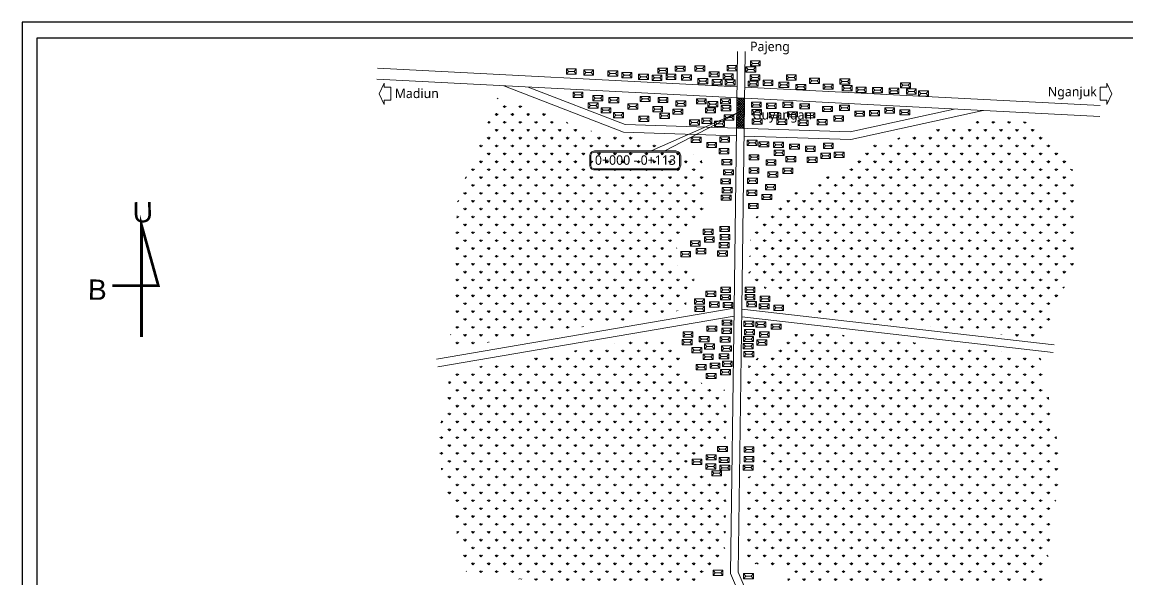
# Model space of a CAD drawing. Header units: millimetres. Extents: x 658 to 813, y 806 to 883.
# Drawn here: x 782.33 to 802.47, y 838.86 to 849.01 of the extents above; entities that cross this region are included whole.
import ezdxf
from ezdxf.enums import TextEntityAlignment as Align

# ---------------------------------------------------------------- set-up
doc = ezdxf.new("R2010")
doc.units = ezdxf.units.MM
doc.header["$LTSCALE"] = 0.1
doc.layers.add('alfin', color=7, linetype='Continuous', lineweight=9, true_color=0xffffff)
for name, color, linetype, lineweight in [('arsir', 14, 'Continuous', 0), ('G.13', 100, 'Continuous', 13), ('standart', 7, 'Continuous', 9)]:
    doc.layers.add(name, color=color, linetype=linetype, lineweight=lineweight)
doc.layers.add('new', color=255, linetype='Continuous')
doc.styles.add('ARIAL', font='arial.ttf')
pattern_1 = [(90, (0, 0), (-0.143684, 0.143684), [0.0381, -0.249268]), (45, (0, 0), (-0.143684098, 0.143684098), [0.0381, -0.1651]), (135, (0, 0), (-0.143684098, -0.143684098), [0.0381, -0.1651])]

# ---------------------------------------------------------------- blocks, each defined once
blk = doc.blocks.new('LOKASI')
blk.add_lwpolyline([(20620.645, 3407.919), (20678.101, 3407.919), (20678.101, 3448.549), (20620.645, 3448.549)], close=True)
at = {"color": 7}
blk.add_lwpolyline([(20621.16, 3448.013), (20677.586, 3448.013), (20677.586, 3408.455), (20621.16, 3408.455)], close=True, dxfattribs=at)

msp = doc.modelspace()

# ---------------------------------------------------------------- hatches: boundary and pattern name
at = {"layer": 'arsir', "ltscale": 0.1}
h = msp.add_hatch(dxfattribs=at)
h.set_pattern_fill('GRASS', color=3, scale=0.008, style=0)
h.set_pattern_definition(pattern_1)
edge = h.paths.add_edge_path()
edge.add_line((791.0301, 847.6754), (792.6129, 847.0348))
edge.add_line((792.6129, 847.0348), (793.6951, 846.8704))
edge.add_line((793.6951, 846.8704), (794.7068, 846.5432))
edge.add_line((794.7068, 846.5432), (794.8378, 845.9616))
edge.add_line((794.8378, 845.9616), (794.8233, 845.4745))
edge.add_line((794.8233, 845.4745), (794.3577, 845.1372))
edge.add_line((794.3577, 845.1372), (794.1757, 844.6138))
edge.add_line((794.1757, 844.6138), (794.5797, 844.4695))
edge.add_line((794.5797, 844.4695), (794.5658, 844.1285))
edge.add_line((794.5658, 844.1285), (794.3759, 843.7565))
edge.add_line((794.3759, 843.7565), (790.1264, 843.0475))
edge.add_line((790.1264, 843.0475), (790.2749, 845.8307))
edge.add_line((790.2749, 845.8307), (791.0228, 847.6784))
h = msp.add_hatch(dxfattribs=at)
h.set_pattern_fill('ANSI37', color=256, scale=0.01, style=0)
h.set_pattern_definition([(45, (4.733072, 1.347503), (-0.0224506403, 0.0224506403), []), (135, (4.733072, 1.347503), (-0.0224506403, -0.0224506403), [])])
h.paths.add_polyline_path([(795.5015, 847.6175), (795.3615, 847.6248), (795.3541, 847.0727), (795.494, 847.0682)])
h = msp.add_hatch(dxfattribs=at)
h.set_pattern_fill('GRASS', color=3, scale=0.008, style=0)
h.set_pattern_definition(pattern_1)
h.paths.add_polyline_path([(796.8693, 843.6926), (800.9164, 843.226), (801.5417, 844.6687), (801.5834, 846.1668), (800.854, 847.1744), (799.7712, 847.2216), (797.657, 846.7461), (797.3224, 846.3175), (796.5933, 846.0127), (795.6195, 845.3945), (795.5743, 844.3446), (796.2863, 843.8873)])
h = msp.add_hatch(dxfattribs=at)
h.set_pattern_fill('GRASS', color=3, scale=0.008, style=0)
h.set_pattern_definition(pattern_1)
h.paths.add_polyline_path([(800.8706, 838.1056), (796.7903, 838.4338), (796.2941, 838.78), (796.2705, 839.0239), (795.5222, 839.1655), (795.5222, 840.6917), (795.7841, 840.8012), (795.7803, 841.1983), (795.4985, 841.4161), (795.5063, 842.3544), (795.5845, 842.7881), (795.9718, 843.0186), (796.3178, 843.4004), (800.8851, 842.9197), (801.2771, 840.9928)])
h = msp.add_hatch(dxfattribs=at)
h.set_pattern_fill('GRASS', color=3, scale=0.008, style=0)
h.set_pattern_definition(pattern_1)
h.paths.add_polyline_path([(790.1434, 842.6363), (794.0865, 843.2996), (794.3262, 842.9033), (794.4577, 842.5585), (794.7412, 842.4108), (795.1274, 842.3903), (795.1767, 841.7788), (795.148, 841.393), (794.725, 841.2303), (794.4497, 841.0169), (794.4949, 840.8445), (794.9797, 840.6147), (795.1729, 840.5901), (795.1333, 839.2147), (794.7642, 838.9689), (794.6528, 838.6412), (790.4456, 838.9104), (789.8778, 841.2561)])

# ---------------------------------------------------------------- linework, layer by layer
at = {"layer": 'arsir', "color": 250, "ltscale": 0.1}
for p, q in [((795.6468, 848.2538), (795.7462, 848.2538)), ((792.2927, 848.1059), (792.3921, 848.1059)), ((792.6076, 848.0863), (792.707, 848.0863)), ((793.0485, 848.0705), (793.1479, 848.0705)), ((793.3044, 848.0391), (793.4038, 848.0391)), ((793.9574, 848.1212), (794.0568, 848.1212)), ((794.2779, 848.1576), (794.3773, 848.1576)), ((794.6349, 848.16), (794.7343, 848.16)), ((794.8951, 848.0544), (794.9945, 848.0544)), ((795.221, 848.1654), (795.3204, 848.1654)), ((795.5645, 848.1413), (795.6639, 848.1413)), ((793.6074, 848.0076), (793.7069, 848.0076)), ((793.8554, 847.9878), (793.9548, 847.9878)), ((794.1104, 848.0096), (794.2098, 848.0096)), ((794.3921, 847.9975), (794.4915, 847.9975)), ((794.69, 847.93), (794.7895, 847.93)), ((794.9507, 847.9127), (795.0501, 847.9127)), ((795.152, 848.0142), (795.2514, 848.0142)), ((795.1884, 847.9032), (795.2878, 847.9032)), ((795.6055, 847.8825), (795.7049, 847.8825)), ((795.6405, 847.996), (795.7399, 847.996)), ((795.8784, 847.8992), (795.9778, 847.8992)), ((796.1662, 847.8624), (796.2656, 847.8624)), ((796.3036, 847.9963), (796.403, 847.9963)), ((796.7257, 847.9336), (796.8251, 847.9336)), ((796.9746, 847.8277), (797.074, 847.8277)), ((797.2776, 847.9228), (797.377, 847.9228)), ((798.384, 847.8531), (798.4834, 847.8531)), ((792.4146, 847.6815), (792.514, 847.6815)), ((796.4746, 847.8234), (796.574, 847.8234)), ((797.3218, 847.8022), (797.4212, 847.8022)), ((797.5751, 847.7709), (797.6745, 847.7709)), ((797.8733, 847.7641), (797.9728, 847.7641)), ((798.1735, 847.7514), (798.2729, 847.7514)), ((798.4893, 847.7394), (798.5887, 847.7394)), ((798.7119, 847.7049), (798.8113, 847.7049)), ((792.6904, 847.4836), (792.7898, 847.4836)), ((792.7759, 847.6194), (792.8753, 847.6194)), ((793.069, 847.581), (793.1684, 847.581)), ((793.4148, 847.4685), (793.5142, 847.4685)), ((793.6401, 847.6043), (793.7395, 847.6043)), ((793.9628, 847.5853), (794.0622, 847.5853)), ((794.2875, 847.5204), (794.3869, 847.5204)), ((794.6613, 847.5614), (794.7608, 847.5614)), ((794.8721, 847.5107), (794.9715, 847.5107)), ((795.1015, 847.5603), (795.201, 847.5603)), ((795.1132, 847.4378), (795.2126, 847.4378)), ((795.6649, 847.5003), (795.7643, 847.5003)), ((795.9384, 847.4798), (796.0378, 847.4798)), ((796.2388, 847.4969), (796.3382, 847.4969)), ((796.5453, 847.4708), (796.6447, 847.4708)), ((797.2721, 847.4418), (797.3715, 847.4418)), ((792.9235, 847.3982), (793.0229, 847.3982)), ((793.1527, 847.3089), (793.2521, 847.3089)), ((793.6129, 847.2435), (793.7123, 847.2435)), ((793.8654, 847.4181), (793.9648, 847.4181)), ((793.9931, 847.2956), (794.0925, 847.2956)), ((794.2355, 847.3734), (794.3349, 847.3734)), ((794.8284, 847.3977), (794.9278, 847.3977)), ((795.1678, 847.268), (795.2672, 847.268)), ((795.6718, 847.3637), (795.7712, 847.3637)), ((795.9862, 847.3091), (796.0856, 847.3091)), ((796.3259, 847.3236), (796.4253, 847.3236)), ((796.6442, 847.3052), (796.7436, 847.3052)), ((796.9624, 847.4206), (797.0618, 847.4206)), ((797.165, 847.2466), (797.2645, 847.2466)), ((797.5494, 847.337), (797.6488, 847.337)), ((797.8173, 847.347), (797.9168, 847.347)), ((798.0963, 847.3959), (798.1958, 847.3959)), ((798.3733, 847.3603), (798.4727, 847.3603)), ((794.5363, 847.1771), (794.6358, 847.1771)), ((794.761, 847.2074), (794.8604, 847.2074)), ((794.9917, 847.1528), (795.0911, 847.1528)), ((795.6786, 847.193), (795.778, 847.193)), ((796.1298, 847.1862), (796.2292, 847.1862)), ((796.5202, 847.1696), (796.6196, 847.1696)), ((796.8636, 847.1814), (796.963, 847.1814)), ((794.5668, 846.8609), (794.6662, 846.8609)), ((795.0889, 846.8652), (795.1883, 846.8652)), ((794.8516, 846.7661), (794.951, 846.7661)), ((795.0759, 846.654), (795.1754, 846.654)), ((795.5897, 846.8038), (795.6892, 846.8038)), ((795.8016, 846.7765), (795.9011, 846.7765)), ((796.0682, 846.7697), (796.1677, 846.7697)), ((796.0816, 846.6229), (796.181, 846.6229)), ((796.3622, 846.7356), (796.4616, 846.7356)), ((796.6493, 846.6946), (796.7487, 846.6946)), ((796.9774, 846.7492), (797.0768, 846.7492)), ((795.1277, 846.4514), (795.2271, 846.4514)), ((795.6236, 846.541), (795.723, 846.541)), ((795.9312, 846.4454), (796.0306, 846.4454)), ((796.2935, 846.5069), (796.3929, 846.5069)), ((796.6831, 846.4932), (796.7825, 846.4932)), ((796.9292, 846.5683), (797.0286, 846.5683)), ((797.1756, 846.5854), (797.2751, 846.5854)), ((795.1579, 846.2661), (795.2573, 846.2661)), ((795.6236, 846.302), (795.723, 846.302)), ((795.9654, 846.2269), (796.0648, 846.2269)), ((796.2388, 846.2952), (796.3382, 846.2952)), ((795.1061, 846.1023), (795.2056, 846.1023)), ((795.5962, 846.1109), (795.6956, 846.1109)), ((795.132, 845.9428), (795.2314, 845.9428)), ((795.5826, 845.8924), (795.682, 845.8924)), ((795.856, 845.8173), (795.9554, 845.8173)), ((795.9243, 845.9948), (796.0238, 845.9948)), ((795.1148, 845.8049), (795.2142, 845.8049)), ((795.6099, 845.6534), (795.7093, 845.6534)), ((795.0884, 845.2333), (795.1878, 845.2333)), ((794.7882, 845.1842), (794.8876, 845.1842)), ((794.8078, 845.0416), (794.9073, 845.0416)), ((795.0933, 845.0859), (795.1927, 845.0859)), ((794.5519, 844.9679), (794.6513, 844.9679)), ((794.6553, 844.8302), (794.7547, 844.8302)), ((795.0785, 844.9384), (795.1779, 844.9384)), ((794.3762, 844.7762), (794.4756, 844.7762)), ((795.049, 844.786), (795.1484, 844.786)), ((794.8362, 844.0509), (794.9356, 844.0509)), ((795.106, 844.1251), (795.2054, 844.1251)), ((795.5493, 844.1265), (795.6487, 844.1265)), ((794.628, 843.9134), (794.7274, 843.9134)), ((794.8987, 843.8595), (794.9981, 843.8595)), ((795.1021, 843.9884), (795.2015, 843.9884)), ((795.149, 843.8478), (795.2484, 843.8478)), ((795.5493, 843.9925), (795.6487, 843.9925)), ((795.5791, 843.8634), (795.6786, 843.8634)), ((795.8078, 843.8237), (795.9072, 843.8237)), ((795.8227, 843.9627), (795.9221, 843.9627)), ((794.6324, 843.779), (794.7318, 843.779)), ((796.0712, 843.7989), (796.1706, 843.7989)), ((794.8546, 843.417), (794.954, 843.417)), ((795.1293, 843.526), (795.2287, 843.526)), ((795.5291, 843.5041), (795.6285, 843.5041)), ((795.7487, 843.4929), (795.8481, 843.4929)), ((796.0246, 843.4535), (796.124, 843.4535)), ((794.4197, 843.3112), (794.5191, 843.3112)), ((794.7152, 843.2277), (794.8146, 843.2277)), ((795.098, 843.2214), (795.1974, 843.2214)), ((795.1254, 843.3776), (795.2248, 843.3776)), ((795.5235, 843.2285), (795.6229, 843.2285)), ((795.5403, 843.3522), (795.6398, 843.3522)), ((795.8106, 843.3129), (795.9101, 843.3129)), ((794.4029, 843.172), (794.5023, 843.172)), ((794.5814, 843.0272), (794.6808, 843.0272)), ((794.81, 843.094), (794.9094, 843.094)), ((795.1215, 843.0573), (795.2209, 843.0573)), ((795.5178, 843.0991), (795.6172, 843.0991)), ((795.7656, 843.1666), (795.865, 843.1666)), ((794.7877, 842.9046), (794.8871, 842.9046)), ((795.0746, 842.9128), (795.174, 842.9128)), ((795.5291, 842.9529), (795.6285, 842.9529)), ((794.6594, 842.7153), (794.7588, 842.7153)), ((794.9103, 842.7431), (795.0097, 842.7431)), ((795.1019, 842.6238), (795.2013, 842.6238)), ((795.1371, 842.7761), (795.2365, 842.7761)), ((794.8434, 842.5538), (794.9428, 842.5538)), ((795.0489, 841.2228), (795.1483, 841.2228)), ((795.5325, 841.2159), (795.6319, 841.2159)), ((794.5843, 840.9912), (794.6838, 840.9912)), ((794.8401, 841.0715), (794.9395, 841.0715)), ((795.0775, 841.0224), (795.1769, 841.0224)), ((795.5325, 841.0397), (795.6319, 841.0397)), ((794.836, 840.9038), (794.9354, 840.9038)), ((794.9424, 840.7812), (795.0418, 840.7812)), ((795.0898, 840.8834), (795.1892, 840.8834)), ((795.5169, 840.8843), (795.6163, 840.8843)), ((794.9664, 838.9649), (795.0658, 838.9649)), ((795.5215, 838.9067), (795.6209, 838.9067))]:
    msp.add_line(p, q, dxfattribs=at)
for points in [[(795.6065, 848.3013), (795.7864, 848.3013), (795.7864, 848.2062), (795.6065, 848.2062)], [(792.2525, 848.1535), (792.4324, 848.1535), (792.4324, 848.0583), (792.2525, 848.0583)], [(792.5674, 848.1338), (792.7473, 848.1338), (792.7473, 848.0387), (792.5674, 848.0387)], [(793.0083, 848.1181), (793.1881, 848.1181), (793.1881, 848.023), (793.0083, 848.023)], [(793.2641, 848.0867), (793.444, 848.0867), (793.444, 847.9915), (793.2641, 847.9915)], [(793.5672, 848.0552), (793.7471, 848.0552), (793.7471, 847.9601), (793.5672, 847.9601)], [(793.8152, 848.0354), (793.9951, 848.0354), (793.9951, 847.9402), (793.8152, 847.9402)], [(793.9172, 848.1688), (794.097, 848.1688), (794.097, 848.0736), (793.9172, 848.0736)], [(794.0701, 848.0572), (794.25, 848.0572), (794.25, 847.962), (794.0701, 847.962)], [(794.2377, 848.2051), (794.4176, 848.2051), (794.4176, 848.11), (794.2377, 848.11)], [(794.3518, 848.0451), (794.5317, 848.0451), (794.5317, 847.9499), (794.3518, 847.9499)], [(794.5947, 848.2076), (794.7745, 848.2076), (794.7745, 848.1124), (794.5947, 848.1124)], [(794.8549, 848.102), (795.0348, 848.102), (795.0348, 848.0068), (794.8549, 848.0068)], [(795.1117, 848.0618), (795.2916, 848.0618), (795.2916, 847.9666), (795.1117, 847.9666)], [(795.1807, 848.213), (795.3606, 848.213), (795.3606, 848.1178), (795.1807, 848.1178)], [(795.5243, 848.1889), (795.7042, 848.1889), (795.7042, 848.0938), (795.5243, 848.0938)], [(795.6003, 848.0436), (795.7802, 848.0436), (795.7802, 847.9484), (795.6003, 847.9484)], [(796.2634, 848.0439), (796.4432, 848.0439), (796.4432, 847.9488), (796.2634, 847.9488)], [(794.6498, 847.9775), (794.8297, 847.9775), (794.8297, 847.8824), (794.6498, 847.8824)], [(794.9105, 847.9603), (795.0904, 847.9603), (795.0904, 847.8651), (794.9105, 847.8651)], [(795.1481, 847.9507), (795.328, 847.9507), (795.328, 847.8556), (795.1481, 847.8556)], [(795.5653, 847.93), (795.7452, 847.93), (795.7452, 847.8349), (795.5653, 847.8349)], [(795.8381, 847.9468), (796.018, 847.9468), (796.018, 847.8516), (795.8381, 847.8516)], [(796.126, 847.91), (796.3059, 847.91), (796.3059, 847.8149), (796.126, 847.8149)], [(796.4343, 847.871), (796.6142, 847.871), (796.6142, 847.7758), (796.4343, 847.7758)], [(796.6854, 847.9812), (796.8653, 847.9812), (796.8653, 847.8861), (796.6854, 847.8861)], [(796.9343, 847.8753), (797.1142, 847.8753), (797.1142, 847.7801), (796.9343, 847.7801)], [(797.2374, 847.9704), (797.4172, 847.9704), (797.4172, 847.8753), (797.2374, 847.8753)], [(797.2816, 847.8498), (797.4614, 847.8498), (797.4614, 847.7546), (797.2816, 847.7546)], [(798.3438, 847.9007), (798.5237, 847.9007), (798.5237, 847.8055), (798.3438, 847.8055)], [(792.3744, 847.729), (792.5542, 847.729), (792.5542, 847.6339), (792.3744, 847.6339)], [(792.7357, 847.6669), (792.9155, 847.6669), (792.9155, 847.5718), (792.7357, 847.5718)], [(793.0288, 847.6286), (793.2087, 847.6286), (793.2087, 847.5335), (793.0288, 847.5335)], [(793.5999, 847.6519), (793.7797, 847.6519), (793.7797, 847.5567), (793.5999, 847.5567)], [(793.9226, 847.6329), (794.1024, 847.6329), (794.1024, 847.5377), (793.9226, 847.5377)], [(797.5349, 847.8185), (797.7147, 847.8185), (797.7147, 847.7233), (797.5349, 847.7233)], [(797.8331, 847.8117), (798.013, 847.8117), (798.013, 847.7165), (797.8331, 847.7165)], [(798.1333, 847.799), (798.3132, 847.799), (798.3132, 847.7039), (798.1333, 847.7039)], [(798.449, 847.7869), (798.6289, 847.7869), (798.6289, 847.6918), (798.449, 847.6918)], [(798.6716, 847.7525), (798.8515, 847.7525), (798.8515, 847.6573), (798.6716, 847.6573)], [(792.6502, 847.5311), (792.8301, 847.5311), (792.8301, 847.436), (792.6502, 847.436)], [(792.8833, 847.4458), (793.0632, 847.4458), (793.0632, 847.3506), (792.8833, 847.3506)], [(793.3745, 847.5161), (793.5544, 847.5161), (793.5544, 847.4209), (793.3745, 847.4209)], [(793.8252, 847.4656), (794.0051, 847.4656), (794.0051, 847.3705), (793.8252, 847.3705)], [(794.2473, 847.568), (794.4271, 847.568), (794.4271, 847.4729), (794.2473, 847.4729)], [(794.6211, 847.609), (794.801, 847.609), (794.801, 847.5138), (794.6211, 847.5138)], [(794.7882, 847.4453), (794.968, 847.4453), (794.968, 847.3501), (794.7882, 847.3501)], [(794.8319, 847.5583), (795.0118, 847.5583), (795.0118, 847.4631), (794.8319, 847.4631)], [(795.0613, 847.6079), (795.2412, 847.6079), (795.2412, 847.5128), (795.0613, 847.5128)], [(795.0729, 847.4854), (795.2528, 847.4854), (795.2528, 847.3903), (795.0729, 847.3903)], [(795.6247, 847.5478), (795.8046, 847.5478), (795.8046, 847.4527), (795.6247, 847.4527)], [(795.8981, 847.5274), (796.078, 847.5274), (796.078, 847.4322), (795.8981, 847.4322)], [(796.1986, 847.5445), (796.3784, 847.5445), (796.3784, 847.4493), (796.1986, 847.4493)], [(796.5051, 847.5183), (796.685, 847.5183), (796.685, 847.4232), (796.5051, 847.4232)], [(796.9221, 847.4682), (797.102, 847.4682), (797.102, 847.373), (796.9221, 847.373)], [(797.2319, 847.4894), (797.4118, 847.4894), (797.4118, 847.3942), (797.2319, 847.3942)], [(798.0561, 847.4434), (798.236, 847.4434), (798.236, 847.3483), (798.0561, 847.3483)], [(793.1125, 847.3565), (793.2924, 847.3565), (793.2924, 847.2614), (793.1125, 847.2614)], [(793.5727, 847.291), (793.7526, 847.291), (793.7526, 847.1959), (793.5727, 847.1959)], [(793.9529, 847.3432), (794.1327, 847.3432), (794.1327, 847.248), (793.9529, 847.248)], [(794.1953, 847.421), (794.3752, 847.421), (794.3752, 847.3258), (794.1953, 847.3258)], [(794.4961, 847.2246), (794.676, 847.2246), (794.676, 847.1295), (794.4961, 847.1295)], [(794.7208, 847.255), (794.9006, 847.255), (794.9006, 847.1598), (794.7208, 847.1598)], [(795.1276, 847.3156), (795.3075, 847.3156), (795.3075, 847.2205), (795.1276, 847.2205)], [(795.6315, 847.4113), (795.8114, 847.4113), (795.8114, 847.3161), (795.6315, 847.3161)], [(795.6384, 847.2406), (795.8182, 847.2406), (795.8182, 847.1454), (795.6384, 847.1454)], [(795.946, 847.3567), (796.1259, 847.3567), (796.1259, 847.2615), (795.946, 847.2615)], [(796.0895, 847.2338), (796.2694, 847.2338), (796.2694, 847.1386), (796.0895, 847.1386)], [(796.2857, 847.3711), (796.4656, 847.3711), (796.4656, 847.276), (796.2857, 847.276)], [(796.6039, 847.3527), (796.7838, 847.3527), (796.7838, 847.2576), (796.6039, 847.2576)], [(796.8233, 847.2289), (797.0032, 847.2289), (797.0032, 847.1338), (796.8233, 847.1338)], [(797.1248, 847.2942), (797.3047, 847.2942), (797.3047, 847.199), (797.1248, 847.199)], [(797.5091, 847.3846), (797.689, 847.3846), (797.689, 847.2894), (797.5091, 847.2894)], [(797.7771, 847.3946), (797.957, 847.3946), (797.957, 847.2995), (797.7771, 847.2995)], [(798.3331, 847.4078), (798.5129, 847.4078), (798.5129, 847.3127), (798.3331, 847.3127)], [(794.9515, 847.2004), (795.1314, 847.2004), (795.1314, 847.1052), (794.9515, 847.1052)], [(796.48, 847.2172), (796.6599, 847.2172), (796.6599, 847.1221), (796.48, 847.1221)], [(794.5265, 846.9085), (794.7064, 846.9085), (794.7064, 846.8133), (794.5265, 846.8133)], [(795.0487, 846.9128), (795.2285, 846.9128), (795.2285, 846.8176), (795.0487, 846.8176)], [(795.5495, 846.8514), (795.7294, 846.8514), (795.7294, 846.7563), (795.5495, 846.7563)], [(795.7614, 846.8241), (795.9413, 846.8241), (795.9413, 846.729), (795.7614, 846.729)], [(794.8113, 846.8136), (794.9912, 846.8136), (794.9912, 846.7185), (794.8113, 846.7185)], [(795.0357, 846.7016), (795.2156, 846.7016), (795.2156, 846.6064), (795.0357, 846.6064)], [(796.028, 846.8173), (796.2079, 846.8173), (796.2079, 846.7221), (796.028, 846.7221)], [(796.0413, 846.6705), (796.2212, 846.6705), (796.2212, 846.5754), (796.0413, 846.5754)], [(796.322, 846.7831), (796.5018, 846.7831), (796.5018, 846.688), (796.322, 846.688)], [(796.6091, 846.7422), (796.7889, 846.7422), (796.7889, 846.647), (796.6091, 846.647)], [(796.9372, 846.7968), (797.117, 846.7968), (797.117, 846.7016), (796.9372, 846.7016)], [(797.1354, 846.6329), (797.3153, 846.6329), (797.3153, 846.5378), (797.1354, 846.5378)], [(795.0875, 846.499), (795.2674, 846.499), (795.2674, 846.4038), (795.0875, 846.4038)], [(795.5833, 846.5886), (795.7632, 846.5886), (795.7632, 846.4934), (795.5833, 846.4934)], [(795.8909, 846.493), (796.0708, 846.493), (796.0708, 846.3979), (795.8909, 846.3979)], [(796.2532, 846.5545), (796.4331, 846.5545), (796.4331, 846.4593), (796.2532, 846.4593)], [(796.6429, 846.5408), (796.8228, 846.5408), (796.8228, 846.4456), (796.6429, 846.4456)], [(796.889, 846.6159), (797.0689, 846.6159), (797.0689, 846.5208), (796.889, 846.5208)], [(795.1177, 846.3137), (795.2976, 846.3137), (795.2976, 846.2185), (795.1177, 846.2185)], [(795.5833, 846.3496), (795.7632, 846.3496), (795.7632, 846.2545), (795.5833, 846.2545)], [(795.9251, 846.2745), (796.105, 846.2745), (796.105, 846.1794), (795.9251, 846.1794)], [(796.1986, 846.3428), (796.3784, 846.3428), (796.3784, 846.2476), (796.1986, 846.2476)], [(795.0659, 846.1499), (795.2458, 846.1499), (795.2458, 846.0547), (795.0659, 846.0547)], [(795.556, 846.1584), (795.7359, 846.1584), (795.7359, 846.0633), (795.556, 846.0633)], [(795.8841, 846.0424), (796.064, 846.0424), (796.064, 845.9472), (795.8841, 845.9472)], [(795.0745, 845.8525), (795.2544, 845.8525), (795.2544, 845.7573), (795.0745, 845.7573)], [(795.0918, 845.9904), (795.2717, 845.9904), (795.2717, 845.8953), (795.0918, 845.8953)], [(795.5423, 845.94), (795.7222, 845.94), (795.7222, 845.8448), (795.5423, 845.8448)], [(795.8158, 845.8649), (795.9956, 845.8649), (795.9956, 845.7697), (795.8158, 845.7697)], [(795.5697, 845.701), (795.7495, 845.701), (795.7495, 845.6058), (795.5697, 845.6058)], [(794.7479, 845.2317), (794.9278, 845.2317), (794.9278, 845.1366), (794.7479, 845.1366)], [(795.0481, 845.2809), (795.228, 845.2809), (795.228, 845.1857), (795.0481, 845.1857)], [(794.5117, 845.0155), (794.6916, 845.0155), (794.6916, 844.9203), (794.5117, 844.9203)], [(794.7676, 845.0892), (794.9475, 845.0892), (794.9475, 844.994), (794.7676, 844.994)], [(795.0531, 845.1334), (795.2329, 845.1334), (795.2329, 845.0383), (795.0531, 845.0383)], [(794.336, 844.8238), (794.5158, 844.8238), (794.5158, 844.7287), (794.336, 844.7287)], [(794.6151, 844.8778), (794.7949, 844.8778), (794.7949, 844.7827), (794.6151, 844.7827)], [(795.0088, 844.8336), (795.1886, 844.8336), (795.1886, 844.7384), (795.0088, 844.7384)], [(795.0383, 844.986), (795.2182, 844.986), (795.2182, 844.8908), (795.0383, 844.8908)], [(794.7959, 844.0985), (794.9758, 844.0985), (794.9758, 844.0033), (794.7959, 844.0033)], [(795.0618, 844.036), (795.2417, 844.036), (795.2417, 843.9408), (795.0618, 843.9408)], [(795.0657, 844.1727), (795.2456, 844.1727), (795.2456, 844.0775), (795.0657, 844.0775)], [(795.5091, 844.1741), (795.689, 844.1741), (795.689, 844.079), (795.5091, 844.079)], [(795.5091, 844.0401), (795.689, 844.0401), (795.689, 843.9449), (795.5091, 843.9449)], [(795.7825, 844.0103), (795.9623, 844.0103), (795.9623, 843.9151), (795.7825, 843.9151)], [(794.5877, 843.961), (794.7676, 843.961), (794.7676, 843.8659), (794.5877, 843.8659)], [(794.5922, 843.8266), (794.7721, 843.8266), (794.7721, 843.7315), (794.5922, 843.7315)], [(794.8585, 843.9071), (795.0384, 843.9071), (795.0384, 843.8119), (794.8585, 843.8119)], [(795.1088, 843.8954), (795.2886, 843.8954), (795.2886, 843.8002), (795.1088, 843.8002)], [(795.5389, 843.911), (795.7188, 843.911), (795.7188, 843.8159), (795.5389, 843.8159)], [(795.7675, 843.8713), (795.9474, 843.8713), (795.9474, 843.7761), (795.7675, 843.7761)], [(796.031, 843.8465), (796.2108, 843.8465), (796.2108, 843.7513), (796.031, 843.7513)], [(794.8143, 843.4646), (794.9942, 843.4646), (794.9942, 843.3694), (794.8143, 843.3694)], [(795.0852, 843.4252), (795.265, 843.4252), (795.265, 843.33), (795.0852, 843.33)], [(795.0891, 843.5736), (795.2689, 843.5736), (795.2689, 843.4784), (795.0891, 843.4784)], [(795.4889, 843.5517), (795.6687, 843.5517), (795.6687, 843.4565), (795.4889, 843.4565)], [(795.5001, 843.3998), (795.68, 843.3998), (795.68, 843.3047), (795.5001, 843.3047)], [(795.7085, 843.5404), (795.8883, 843.5404), (795.8883, 843.4453), (795.7085, 843.4453)], [(795.9844, 843.5011), (796.1643, 843.5011), (796.1643, 843.4059), (795.9844, 843.4059)], [(794.3627, 843.2195), (794.5426, 843.2195), (794.5426, 843.1244), (794.3627, 843.1244)], [(794.3794, 843.3588), (794.5593, 843.3588), (794.5593, 843.2636), (794.3794, 843.2636)], [(794.6749, 843.2752), (794.8548, 843.2752), (794.8548, 843.1801), (794.6749, 843.1801)], [(795.0578, 843.2689), (795.2377, 843.2689), (795.2377, 843.1738), (795.0578, 843.1738)], [(795.4832, 843.2761), (795.6631, 843.2761), (795.6631, 843.1809), (795.4832, 843.1809)], [(795.7254, 843.2142), (795.9052, 843.2142), (795.9052, 843.1191), (795.7254, 843.1191)], [(795.7704, 843.3604), (795.9503, 843.3604), (795.9503, 843.2653), (795.7704, 843.2653)], [(794.5411, 843.0747), (794.721, 843.0747), (794.721, 842.9796), (794.5411, 842.9796)], [(794.7697, 843.1416), (794.9496, 843.1416), (794.9496, 843.0464), (794.7697, 843.0464)], [(795.0813, 843.1049), (795.2611, 843.1049), (795.2611, 843.0098), (795.0813, 843.0098)], [(795.4776, 843.1467), (795.6575, 843.1467), (795.6575, 843.0516), (795.4776, 843.0516)], [(795.4889, 843.0005), (795.6687, 843.0005), (795.6687, 842.9053), (795.4889, 842.9053)], [(794.7474, 842.9522), (794.9273, 842.9522), (794.9273, 842.8571), (794.7474, 842.8571)], [(795.0343, 842.9604), (795.2142, 842.9604), (795.2142, 842.8653), (795.0343, 842.8653)], [(795.0969, 842.8237), (795.2768, 842.8237), (795.2768, 842.7286), (795.0969, 842.7286)], [(794.6192, 842.7629), (794.7991, 842.7629), (794.7991, 842.6677), (794.6192, 842.6677)], [(794.8032, 842.6013), (794.9831, 842.6013), (794.9831, 842.5062), (794.8032, 842.5062)], [(794.8701, 842.7907), (795.05, 842.7907), (795.05, 842.6956), (794.8701, 842.6956)], [(795.0617, 842.6714), (795.2416, 842.6714), (795.2416, 842.5762), (795.0617, 842.5762)], [(795.0086, 841.2704), (795.1885, 841.2704), (795.1885, 841.1753), (795.0086, 841.1753)], [(795.4922, 841.2634), (795.6721, 841.2634), (795.6721, 841.1683), (795.4922, 841.1683)], [(794.5441, 841.0388), (794.724, 841.0388), (794.724, 840.9436), (794.5441, 840.9436)], [(794.7998, 841.1191), (794.9797, 841.1191), (794.9797, 841.0239), (794.7998, 841.0239)], [(795.0373, 841.07), (795.2172, 841.07), (795.2172, 840.9749), (795.0373, 840.9749)], [(795.4922, 841.0873), (795.6721, 841.0873), (795.6721, 840.9921), (795.4922, 840.9921)], [(794.7957, 840.9514), (794.9756, 840.9514), (794.9756, 840.8563), (794.7957, 840.8563)], [(794.9022, 840.8287), (795.0821, 840.8287), (795.0821, 840.7336), (794.9022, 840.7336)], [(795.0496, 840.931), (795.2295, 840.931), (795.2295, 840.8358), (795.0496, 840.8358)], [(795.4767, 840.9318), (795.6566, 840.9318), (795.6566, 840.8367), (795.4767, 840.8367)], [(794.9261, 839.0125), (795.106, 839.0125), (795.106, 838.9173), (794.9261, 838.9173)], [(795.4812, 838.9543), (795.6611, 838.9543), (795.6611, 838.8592), (795.4812, 838.8592)]]:
    msp.add_lwpolyline(points, close=True, dxfattribs=at)
for points in [[(795.6065, 848.3013), (795.6468, 848.2538), (795.6065, 848.2062)], [(795.7864, 848.3013), (795.7462, 848.2538), (795.7864, 848.2062)], [(792.2525, 848.1535), (792.2927, 848.1059), (792.2525, 848.0583)], [(792.4324, 848.1535), (792.3921, 848.1059), (792.4324, 848.0583)], [(792.5674, 848.1338), (792.6076, 848.0863), (792.5674, 848.0387)], [(792.7473, 848.1338), (792.707, 848.0863), (792.7473, 848.0387)], [(793.0083, 848.1181), (793.0485, 848.0705), (793.0083, 848.023)], [(793.1881, 848.1181), (793.1479, 848.0705), (793.1881, 848.023)], [(793.2641, 848.0867), (793.3044, 848.0391), (793.2641, 847.9915)], [(793.444, 848.0867), (793.4038, 848.0391), (793.444, 847.9915)], [(793.5672, 848.0552), (793.6074, 848.0076), (793.5672, 847.9601)], [(793.7471, 848.0552), (793.7069, 848.0076), (793.7471, 847.9601)], [(793.8152, 848.0354), (793.8554, 847.9878), (793.8152, 847.9402)], [(793.9172, 848.1688), (793.9574, 848.1212), (793.9172, 848.0736)], [(793.9951, 848.0354), (793.9548, 847.9878), (793.9951, 847.9402)], [(794.097, 848.1688), (794.0568, 848.1212), (794.097, 848.0736)], [(794.0701, 848.0572), (794.1104, 848.0096), (794.0701, 847.962)], [(794.25, 848.0572), (794.2098, 848.0096), (794.25, 847.962)], [(794.2377, 848.2051), (794.2779, 848.1576), (794.2377, 848.11)], [(794.3518, 848.0451), (794.3921, 847.9975), (794.3518, 847.9499)], [(794.4176, 848.2051), (794.3773, 848.1576), (794.4176, 848.11)], [(794.5317, 848.0451), (794.4915, 847.9975), (794.5317, 847.9499)], [(794.5947, 848.2076), (794.6349, 848.16), (794.5947, 848.1124)], [(794.7745, 848.2076), (794.7343, 848.16), (794.7745, 848.1124)], [(794.8549, 848.102), (794.8951, 848.0544), (794.8549, 848.0068)], [(795.0348, 848.102), (794.9945, 848.0544), (795.0348, 848.0068)], [(795.1117, 848.0618), (795.152, 848.0142), (795.1117, 847.9666)], [(795.1807, 848.213), (795.221, 848.1654), (795.1807, 848.1178)], [(795.2916, 848.0618), (795.2514, 848.0142), (795.2916, 847.9666)], [(795.3606, 848.213), (795.3204, 848.1654), (795.3606, 848.1178)], [(795.5243, 848.1889), (795.5645, 848.1413), (795.5243, 848.0938)], [(795.6003, 848.0436), (795.6405, 847.996), (795.6003, 847.9484)], [(795.7042, 848.1889), (795.6639, 848.1413), (795.7042, 848.0938)], [(795.7802, 848.0436), (795.7399, 847.996), (795.7802, 847.9484)], [(796.2634, 848.0439), (796.3036, 847.9963), (796.2634, 847.9488)], [(796.4432, 848.0439), (796.403, 847.9963), (796.4432, 847.9488)], [(794.6498, 847.9775), (794.69, 847.93), (794.6498, 847.8824)], [(794.8297, 847.9775), (794.7895, 847.93), (794.8297, 847.8824)], [(794.9105, 847.9603), (794.9507, 847.9127), (794.9105, 847.8651)], [(795.0904, 847.9603), (795.0501, 847.9127), (795.0904, 847.8651)], [(795.1481, 847.9507), (795.1884, 847.9032), (795.1481, 847.8556)], [(795.328, 847.9507), (795.2878, 847.9032), (795.328, 847.8556)], [(795.5653, 847.93), (795.6055, 847.8825), (795.5653, 847.8349)], [(795.7452, 847.93), (795.7049, 847.8825), (795.7452, 847.8349)], [(795.8381, 847.9468), (795.8784, 847.8992), (795.8381, 847.8516)], [(796.018, 847.9468), (795.9778, 847.8992), (796.018, 847.8516)], [(796.126, 847.91), (796.1662, 847.8624), (796.126, 847.8149)], [(796.3059, 847.91), (796.2656, 847.8624), (796.3059, 847.8149)], [(796.4343, 847.871), (796.4746, 847.8234), (796.4343, 847.7758)], [(796.6142, 847.871), (796.574, 847.8234), (796.6142, 847.7758)], [(796.6854, 847.9812), (796.7257, 847.9336), (796.6854, 847.8861)], [(796.8653, 847.9812), (796.8251, 847.9336), (796.8653, 847.8861)], [(796.9343, 847.8753), (796.9746, 847.8277), (796.9343, 847.7801)], [(797.1142, 847.8753), (797.074, 847.8277), (797.1142, 847.7801)], [(797.2374, 847.9704), (797.2776, 847.9228), (797.2374, 847.8753)], [(797.2816, 847.8498), (797.3218, 847.8022), (797.2816, 847.7546)], [(797.4172, 847.9704), (797.377, 847.9228), (797.4172, 847.8753)], [(797.4614, 847.8498), (797.4212, 847.8022), (797.4614, 847.7546)], [(798.3438, 847.9007), (798.384, 847.8531), (798.3438, 847.8055)], [(798.5237, 847.9007), (798.4834, 847.8531), (798.5237, 847.8055)], [(792.3744, 847.729), (792.4146, 847.6815), (792.3744, 847.6339)], [(792.5542, 847.729), (792.514, 847.6815), (792.5542, 847.6339)], [(792.7357, 847.6669), (792.7759, 847.6194), (792.7357, 847.5718)], [(792.9155, 847.6669), (792.8753, 847.6194), (792.9155, 847.5718)], [(793.0288, 847.6286), (793.069, 847.581), (793.0288, 847.5335)], [(793.2087, 847.6286), (793.1684, 847.581), (793.2087, 847.5335)], [(793.5999, 847.6519), (793.6401, 847.6043), (793.5999, 847.5567)], [(793.7797, 847.6519), (793.7395, 847.6043), (793.7797, 847.5567)], [(793.9226, 847.6329), (793.9628, 847.5853), (793.9226, 847.5377)], [(794.1024, 847.6329), (794.0622, 847.5853), (794.1024, 847.5377)], [(797.5349, 847.8185), (797.5751, 847.7709), (797.5349, 847.7233)], [(797.7147, 847.8185), (797.6745, 847.7709), (797.7147, 847.7233)], [(797.8331, 847.8117), (797.8733, 847.7641), (797.8331, 847.7165)], [(798.013, 847.8117), (797.9728, 847.7641), (798.013, 847.7165)], [(798.1333, 847.799), (798.1735, 847.7514), (798.1333, 847.7039)], [(798.3132, 847.799), (798.2729, 847.7514), (798.3132, 847.7039)], [(798.449, 847.7869), (798.4893, 847.7394), (798.449, 847.6918)], [(798.6289, 847.7869), (798.5887, 847.7394), (798.6289, 847.6918)], [(798.6716, 847.7525), (798.7119, 847.7049), (798.6716, 847.6573)], [(798.8515, 847.7525), (798.8113, 847.7049), (798.8515, 847.6573)], [(792.6502, 847.5311), (792.6904, 847.4836), (792.6502, 847.436)], [(792.8301, 847.5311), (792.7898, 847.4836), (792.8301, 847.436)], [(792.8833, 847.4458), (792.9235, 847.3982), (792.8833, 847.3506)], [(793.0632, 847.4458), (793.0229, 847.3982), (793.0632, 847.3506)], [(793.3745, 847.5161), (793.4148, 847.4685), (793.3745, 847.4209)], [(793.5544, 847.5161), (793.5142, 847.4685), (793.5544, 847.4209)], [(793.8252, 847.4656), (793.8654, 847.4181), (793.8252, 847.3705)], [(794.0051, 847.4656), (793.9648, 847.4181), (794.0051, 847.3705)], [(794.2473, 847.568), (794.2875, 847.5204), (794.2473, 847.4729)], [(794.4271, 847.568), (794.3869, 847.5204), (794.4271, 847.4729)], [(794.6211, 847.609), (794.6613, 847.5614), (794.6211, 847.5138)], [(794.801, 847.609), (794.7608, 847.5614), (794.801, 847.5138)], [(794.7882, 847.4453), (794.8284, 847.3977), (794.7882, 847.3501)], [(794.8319, 847.5583), (794.8721, 847.5107), (794.8319, 847.4631)], [(794.968, 847.4453), (794.9278, 847.3977), (794.968, 847.3501)], [(795.0118, 847.5583), (794.9715, 847.5107), (795.0118, 847.4631)], [(795.0613, 847.6079), (795.1015, 847.5603), (795.0613, 847.5128)], [(795.0729, 847.4854), (795.1132, 847.4378), (795.0729, 847.3903)], [(795.2412, 847.6079), (795.201, 847.5603), (795.2412, 847.5128)], [(795.2528, 847.4854), (795.2126, 847.4378), (795.2528, 847.3903)], [(795.6247, 847.5478), (795.6649, 847.5003), (795.6247, 847.4527)], [(795.8046, 847.5478), (795.7643, 847.5003), (795.8046, 847.4527)], [(795.8981, 847.5274), (795.9384, 847.4798), (795.8981, 847.4322)], [(796.078, 847.5274), (796.0378, 847.4798), (796.078, 847.4322)], [(796.1986, 847.5445), (796.2388, 847.4969), (796.1986, 847.4493)], [(796.3784, 847.5445), (796.3382, 847.4969), (796.3784, 847.4493)], [(796.5051, 847.5183), (796.5453, 847.4708), (796.5051, 847.4232)], [(796.685, 847.5183), (796.6447, 847.4708), (796.685, 847.4232)], [(796.9221, 847.4682), (796.9624, 847.4206), (796.9221, 847.373)], [(797.102, 847.4682), (797.0618, 847.4206), (797.102, 847.373)], [(797.2319, 847.4894), (797.2721, 847.4418), (797.2319, 847.3942)], [(797.4118, 847.4894), (797.3715, 847.4418), (797.4118, 847.3942)], [(798.0561, 847.4434), (798.0963, 847.3959), (798.0561, 847.3483)], [(798.236, 847.4434), (798.1958, 847.3959), (798.236, 847.3483)], [(793.1125, 847.3565), (793.1527, 847.3089), (793.1125, 847.2614)], [(793.2924, 847.3565), (793.2521, 847.3089), (793.2924, 847.2614)], [(793.5727, 847.291), (793.6129, 847.2435), (793.5727, 847.1959)], [(793.7526, 847.291), (793.7123, 847.2435), (793.7526, 847.1959)], [(793.9529, 847.3432), (793.9931, 847.2956), (793.9529, 847.248)], [(794.1327, 847.3432), (794.0925, 847.2956), (794.1327, 847.248)], [(794.1953, 847.421), (794.2355, 847.3734), (794.1953, 847.3258)], [(794.3752, 847.421), (794.3349, 847.3734), (794.3752, 847.3258)], [(794.4961, 847.2246), (794.5363, 847.1771), (794.4961, 847.1295)], [(794.676, 847.2246), (794.6358, 847.1771), (794.676, 847.1295)], [(794.7208, 847.255), (794.761, 847.2074), (794.7208, 847.1598)], [(794.9006, 847.255), (794.8604, 847.2074), (794.9006, 847.1598)], [(795.1276, 847.3156), (795.1678, 847.268), (795.1276, 847.2205)], [(795.3075, 847.3156), (795.2672, 847.268), (795.3075, 847.2205)], [(795.6315, 847.4113), (795.6718, 847.3637), (795.6315, 847.3161)], [(795.6384, 847.2406), (795.6786, 847.193), (795.6384, 847.1454)], [(795.8114, 847.4113), (795.7712, 847.3637), (795.8114, 847.3161)], [(795.8182, 847.2406), (795.778, 847.193), (795.8182, 847.1454)], [(795.946, 847.3567), (795.9862, 847.3091), (795.946, 847.2615)], [(796.1259, 847.3567), (796.0856, 847.3091), (796.1259, 847.2615)], [(796.0895, 847.2338), (796.1298, 847.1862), (796.0895, 847.1386)], [(796.2694, 847.2338), (796.2292, 847.1862), (796.2694, 847.1386)], [(796.2857, 847.3711), (796.3259, 847.3236), (796.2857, 847.276)], [(796.4656, 847.3711), (796.4253, 847.3236), (796.4656, 847.276)], [(796.6039, 847.3527), (796.6442, 847.3052), (796.6039, 847.2576)], [(796.7838, 847.3527), (796.7436, 847.3052), (796.7838, 847.2576)], [(796.8233, 847.2289), (796.8636, 847.1814), (796.8233, 847.1338)], [(797.0032, 847.2289), (796.963, 847.1814), (797.0032, 847.1338)], [(797.1248, 847.2942), (797.165, 847.2466), (797.1248, 847.199)], [(797.3047, 847.2942), (797.2645, 847.2466), (797.3047, 847.199)], [(797.5091, 847.3846), (797.5494, 847.337), (797.5091, 847.2894)], [(797.689, 847.3846), (797.6488, 847.337), (797.689, 847.2894)], [(797.7771, 847.3946), (797.8173, 847.347), (797.7771, 847.2995)], [(797.957, 847.3946), (797.9168, 847.347), (797.957, 847.2995)], [(798.3331, 847.4078), (798.3733, 847.3603), (798.3331, 847.3127)], [(798.5129, 847.4078), (798.4727, 847.3603), (798.5129, 847.3127)], [(794.9515, 847.2004), (794.9917, 847.1528), (794.9515, 847.1052)], [(795.1314, 847.2004), (795.0911, 847.1528), (795.1314, 847.1052)], [(796.48, 847.2172), (796.5202, 847.1696), (796.48, 847.1221)], [(796.6599, 847.2172), (796.6196, 847.1696), (796.6599, 847.1221)], [(794.5265, 846.9085), (794.5668, 846.8609), (794.5265, 846.8133)], [(794.7064, 846.9085), (794.6662, 846.8609), (794.7064, 846.8133)], [(795.0487, 846.9128), (795.0889, 846.8652), (795.0487, 846.8176)], [(795.2285, 846.9128), (795.1883, 846.8652), (795.2285, 846.8176)], [(795.5495, 846.8514), (795.5897, 846.8038), (795.5495, 846.7563)], [(795.7294, 846.8514), (795.6892, 846.8038), (795.7294, 846.7563)], [(795.7614, 846.8241), (795.8016, 846.7765), (795.7614, 846.729)], [(795.9413, 846.8241), (795.9011, 846.7765), (795.9413, 846.729)], [(794.8113, 846.8136), (794.8516, 846.7661), (794.8113, 846.7185)], [(794.9912, 846.8136), (794.951, 846.7661), (794.9912, 846.7185)], [(795.0357, 846.7016), (795.0759, 846.654), (795.0357, 846.6064)], [(795.2156, 846.7016), (795.1754, 846.654), (795.2156, 846.6064)], [(796.028, 846.8173), (796.0682, 846.7697), (796.028, 846.7221)], [(796.0413, 846.6705), (796.0816, 846.6229), (796.0413, 846.5754)], [(796.2079, 846.8173), (796.1677, 846.7697), (796.2079, 846.7221)], [(796.2212, 846.6705), (796.181, 846.6229), (796.2212, 846.5754)], [(796.322, 846.7831), (796.3622, 846.7356), (796.322, 846.688)], [(796.5018, 846.7831), (796.4616, 846.7356), (796.5018, 846.688)], [(796.6091, 846.7422), (796.6493, 846.6946), (796.6091, 846.647)], [(796.7889, 846.7422), (796.7487, 846.6946), (796.7889, 846.647)], [(796.9372, 846.7968), (796.9774, 846.7492), (796.9372, 846.7016)], [(797.117, 846.7968), (797.0768, 846.7492), (797.117, 846.7016)], [(797.1354, 846.6329), (797.1756, 846.5854), (797.1354, 846.5378)], [(797.3153, 846.6329), (797.2751, 846.5854), (797.3153, 846.5378)], [(795.0875, 846.499), (795.1277, 846.4514), (795.0875, 846.4038)], [(795.2674, 846.499), (795.2271, 846.4514), (795.2674, 846.4038)], [(795.5833, 846.5886), (795.6236, 846.541), (795.5833, 846.4934)], [(795.7632, 846.5886), (795.723, 846.541), (795.7632, 846.4934)], [(795.8909, 846.493), (795.9312, 846.4454), (795.8909, 846.3979)], [(796.0708, 846.493), (796.0306, 846.4454), (796.0708, 846.3979)], [(796.2532, 846.5545), (796.2935, 846.5069), (796.2532, 846.4593)], [(796.4331, 846.5545), (796.3929, 846.5069), (796.4331, 846.4593)], [(796.6429, 846.5408), (796.6831, 846.4932), (796.6429, 846.4456)], [(796.8228, 846.5408), (796.7825, 846.4932), (796.8228, 846.4456)], [(796.889, 846.6159), (796.9292, 846.5683), (796.889, 846.5208)], [(797.0689, 846.6159), (797.0286, 846.5683), (797.0689, 846.5208)], [(795.1177, 846.3137), (795.1579, 846.2661), (795.1177, 846.2185)], [(795.2976, 846.3137), (795.2573, 846.2661), (795.2976, 846.2185)], [(795.5833, 846.3496), (795.6236, 846.302), (795.5833, 846.2545)], [(795.7632, 846.3496), (795.723, 846.302), (795.7632, 846.2545)], [(795.9251, 846.2745), (795.9654, 846.2269), (795.9251, 846.1794)], [(796.105, 846.2745), (796.0648, 846.2269), (796.105, 846.1794)], [(796.1986, 846.3428), (796.2388, 846.2952), (796.1986, 846.2476)], [(796.3784, 846.3428), (796.3382, 846.2952), (796.3784, 846.2476)], [(795.0659, 846.1499), (795.1061, 846.1023), (795.0659, 846.0547)], [(795.2458, 846.1499), (795.2056, 846.1023), (795.2458, 846.0547)], [(795.556, 846.1584), (795.5962, 846.1109), (795.556, 846.0633)], [(795.7359, 846.1584), (795.6956, 846.1109), (795.7359, 846.0633)], [(795.8841, 846.0424), (795.9243, 845.9948), (795.8841, 845.9472)], [(796.064, 846.0424), (796.0238, 845.9948), (796.064, 845.9472)], [(795.0745, 845.8525), (795.1148, 845.8049), (795.0745, 845.7573)], [(795.0918, 845.9904), (795.132, 845.9428), (795.0918, 845.8953)], [(795.2544, 845.8525), (795.2142, 845.8049), (795.2544, 845.7573)], [(795.2717, 845.9904), (795.2314, 845.9428), (795.2717, 845.8953)], [(795.5423, 845.94), (795.5826, 845.8924), (795.5423, 845.8448)], [(795.7222, 845.94), (795.682, 845.8924), (795.7222, 845.8448)], [(795.8158, 845.8649), (795.856, 845.8173), (795.8158, 845.7697)], [(795.9956, 845.8649), (795.9554, 845.8173), (795.9956, 845.7697)], [(795.5697, 845.701), (795.6099, 845.6534), (795.5697, 845.6058)], [(795.7495, 845.701), (795.7093, 845.6534), (795.7495, 845.6058)], [(794.7479, 845.2317), (794.7882, 845.1842), (794.7479, 845.1366)], [(794.9278, 845.2317), (794.8876, 845.1842), (794.9278, 845.1366)], [(795.0481, 845.2809), (795.0884, 845.2333), (795.0481, 845.1857)], [(795.228, 845.2809), (795.1878, 845.2333), (795.228, 845.1857)], [(794.5117, 845.0155), (794.5519, 844.9679), (794.5117, 844.9203)], [(794.6916, 845.0155), (794.6513, 844.9679), (794.6916, 844.9203)], [(794.7676, 845.0892), (794.8078, 845.0416), (794.7676, 844.994)], [(794.9475, 845.0892), (794.9073, 845.0416), (794.9475, 844.994)], [(795.0531, 845.1334), (795.0933, 845.0859), (795.0531, 845.0383)], [(795.2329, 845.1334), (795.1927, 845.0859), (795.2329, 845.0383)], [(794.336, 844.8238), (794.3762, 844.7762), (794.336, 844.7287)], [(794.5158, 844.8238), (794.4756, 844.7762), (794.5158, 844.7287)], [(794.6151, 844.8778), (794.6553, 844.8302), (794.6151, 844.7827)], [(794.7949, 844.8778), (794.7547, 844.8302), (794.7949, 844.7827)], [(795.0088, 844.8336), (795.049, 844.786), (795.0088, 844.7384)], [(795.0383, 844.986), (795.0785, 844.9384), (795.0383, 844.8908)], [(795.1886, 844.8336), (795.1484, 844.786), (795.1886, 844.7384)], [(795.2182, 844.986), (795.1779, 844.9384), (795.2182, 844.8908)], [(794.7959, 844.0985), (794.8362, 844.0509), (794.7959, 844.0033)], [(794.9758, 844.0985), (794.9356, 844.0509), (794.9758, 844.0033)], [(795.0618, 844.036), (795.1021, 843.9884), (795.0618, 843.9408)], [(795.0657, 844.1727), (795.106, 844.1251), (795.0657, 844.0775)], [(795.2417, 844.036), (795.2015, 843.9884), (795.2417, 843.9408)], [(795.2456, 844.1727), (795.2054, 844.1251), (795.2456, 844.0775)], [(795.5091, 844.1741), (795.5493, 844.1265), (795.5091, 844.079)], [(795.5091, 844.0401), (795.5493, 843.9925), (795.5091, 843.9449)], [(795.689, 844.1741), (795.6487, 844.1265), (795.689, 844.079)], [(795.689, 844.0401), (795.6487, 843.9925), (795.689, 843.9449)], [(795.7825, 844.0103), (795.8227, 843.9627), (795.7825, 843.9151)], [(795.9623, 844.0103), (795.9221, 843.9627), (795.9623, 843.9151)], [(794.5877, 843.961), (794.628, 843.9134), (794.5877, 843.8659)], [(794.5922, 843.8266), (794.6324, 843.779), (794.5922, 843.7315)], [(794.7676, 843.961), (794.7274, 843.9134), (794.7676, 843.8659)], [(794.7721, 843.8266), (794.7318, 843.779), (794.7721, 843.7315)], [(794.8585, 843.9071), (794.8987, 843.8595), (794.8585, 843.8119)], [(795.0384, 843.9071), (794.9981, 843.8595), (795.0384, 843.8119)], [(795.1088, 843.8954), (795.149, 843.8478), (795.1088, 843.8002)], [(795.2886, 843.8954), (795.2484, 843.8478), (795.2886, 843.8002)], [(795.5389, 843.911), (795.5791, 843.8634), (795.5389, 843.8159)], [(795.7188, 843.911), (795.6786, 843.8634), (795.7188, 843.8159)], [(795.7675, 843.8713), (795.8078, 843.8237), (795.7675, 843.7761)], [(795.9474, 843.8713), (795.9072, 843.8237), (795.9474, 843.7761)], [(796.031, 843.8465), (796.0712, 843.7989), (796.031, 843.7513)], [(796.2108, 843.8465), (796.1706, 843.7989), (796.2108, 843.7513)], [(794.8143, 843.4646), (794.8546, 843.417), (794.8143, 843.3694)], [(794.9942, 843.4646), (794.954, 843.417), (794.9942, 843.3694)], [(795.0852, 843.4252), (795.1254, 843.3776), (795.0852, 843.33)], [(795.0891, 843.5736), (795.1293, 843.526), (795.0891, 843.4784)], [(795.265, 843.4252), (795.2248, 843.3776), (795.265, 843.33)], [(795.2689, 843.5736), (795.2287, 843.526), (795.2689, 843.4784)], [(795.4889, 843.5517), (795.5291, 843.5041), (795.4889, 843.4565)], [(795.5001, 843.3998), (795.5403, 843.3522), (795.5001, 843.3047)], [(795.6687, 843.5517), (795.6285, 843.5041), (795.6687, 843.4565)], [(795.68, 843.3998), (795.6398, 843.3522), (795.68, 843.3047)], [(795.7085, 843.5404), (795.7487, 843.4929), (795.7085, 843.4453)], [(795.8883, 843.5404), (795.8481, 843.4929), (795.8883, 843.4453)], [(795.9844, 843.5011), (796.0246, 843.4535), (795.9844, 843.4059)], [(796.1643, 843.5011), (796.124, 843.4535), (796.1643, 843.4059)], [(794.3627, 843.2195), (794.4029, 843.172), (794.3627, 843.1244)], [(794.3794, 843.3588), (794.4197, 843.3112), (794.3794, 843.2636)], [(794.5426, 843.2195), (794.5023, 843.172), (794.5426, 843.1244)], [(794.5593, 843.3588), (794.5191, 843.3112), (794.5593, 843.2636)], [(794.6749, 843.2752), (794.7152, 843.2277), (794.6749, 843.1801)], [(794.8548, 843.2752), (794.8146, 843.2277), (794.8548, 843.1801)], [(795.0578, 843.2689), (795.098, 843.2214), (795.0578, 843.1738)], [(795.2377, 843.2689), (795.1974, 843.2214), (795.2377, 843.1738)], [(795.4832, 843.2761), (795.5235, 843.2285), (795.4832, 843.1809)], [(795.6631, 843.2761), (795.6229, 843.2285), (795.6631, 843.1809)], [(795.7254, 843.2142), (795.7656, 843.1666), (795.7254, 843.1191)], [(795.7704, 843.3604), (795.8106, 843.3129), (795.7704, 843.2653)], [(795.9052, 843.2142), (795.865, 843.1666), (795.9052, 843.1191)], [(795.9503, 843.3604), (795.9101, 843.3129), (795.9503, 843.2653)], [(794.5411, 843.0747), (794.5814, 843.0272), (794.5411, 842.9796)], [(794.721, 843.0747), (794.6808, 843.0272), (794.721, 842.9796)], [(794.7697, 843.1416), (794.81, 843.094), (794.7697, 843.0464)], [(794.9496, 843.1416), (794.9094, 843.094), (794.9496, 843.0464)], [(795.0813, 843.1049), (795.1215, 843.0573), (795.0813, 843.0098)], [(795.2611, 843.1049), (795.2209, 843.0573), (795.2611, 843.0098)], [(795.4776, 843.1467), (795.5178, 843.0991), (795.4776, 843.0516)], [(795.4889, 843.0005), (795.5291, 842.9529), (795.4889, 842.9053)], [(795.6575, 843.1467), (795.6172, 843.0991), (795.6575, 843.0516)], [(795.6687, 843.0005), (795.6285, 842.9529), (795.6687, 842.9053)], [(794.7474, 842.9522), (794.7877, 842.9046), (794.7474, 842.8571)], [(794.9273, 842.9522), (794.8871, 842.9046), (794.9273, 842.8571)], [(795.0343, 842.9604), (795.0746, 842.9128), (795.0343, 842.8653)], [(795.0969, 842.8237), (795.1371, 842.7761), (795.0969, 842.7286)], [(795.2142, 842.9604), (795.174, 842.9128), (795.2142, 842.8653)], [(795.2768, 842.8237), (795.2365, 842.7761), (795.2768, 842.7286)], [(794.6192, 842.7629), (794.6594, 842.7153), (794.6192, 842.6677)], [(794.7991, 842.7629), (794.7588, 842.7153), (794.7991, 842.6677)], [(794.8032, 842.6013), (794.8434, 842.5538), (794.8032, 842.5062)], [(794.8701, 842.7907), (794.9103, 842.7431), (794.8701, 842.6956)], [(794.9831, 842.6013), (794.9428, 842.5538), (794.9831, 842.5062)], [(795.05, 842.7907), (795.0097, 842.7431), (795.05, 842.6956)], [(795.0617, 842.6714), (795.1019, 842.6238), (795.0617, 842.5762)], [(795.2416, 842.6714), (795.2013, 842.6238), (795.2416, 842.5762)], [(795.0086, 841.2704), (795.0489, 841.2228), (795.0086, 841.1753)], [(795.1885, 841.2704), (795.1483, 841.2228), (795.1885, 841.1753)], [(795.4922, 841.2634), (795.5325, 841.2159), (795.4922, 841.1683)], [(795.6721, 841.2634), (795.6319, 841.2159), (795.6721, 841.1683)], [(794.5441, 841.0388), (794.5843, 840.9912), (794.5441, 840.9436)], [(794.724, 841.0388), (794.6838, 840.9912), (794.724, 840.9436)], [(794.7998, 841.1191), (794.8401, 841.0715), (794.7998, 841.0239)], [(794.9797, 841.1191), (794.9395, 841.0715), (794.9797, 841.0239)], [(795.0373, 841.07), (795.0775, 841.0224), (795.0373, 840.9749)], [(795.2172, 841.07), (795.1769, 841.0224), (795.2172, 840.9749)], [(795.4922, 841.0873), (795.5325, 841.0397), (795.4922, 840.9921)], [(795.6721, 841.0873), (795.6319, 841.0397), (795.6721, 840.9921)], [(794.7957, 840.9514), (794.836, 840.9038), (794.7957, 840.8563)], [(794.9022, 840.8287), (794.9424, 840.7812), (794.9022, 840.7336)], [(794.9756, 840.9514), (794.9354, 840.9038), (794.9756, 840.8563)], [(795.0821, 840.8287), (795.0418, 840.7812), (795.0821, 840.7336)], [(795.0496, 840.931), (795.0898, 840.8834), (795.0496, 840.8358)], [(795.2295, 840.931), (795.1892, 840.8834), (795.2295, 840.8358)], [(795.4767, 840.9318), (795.5169, 840.8843), (795.4767, 840.8367)], [(795.6566, 840.9318), (795.6163, 840.8843), (795.6566, 840.8367)], [(794.9261, 839.0125), (794.9664, 838.9649), (794.9261, 838.9173)], [(795.106, 839.0125), (795.0658, 838.9649), (795.106, 838.9173)], [(795.4812, 838.9543), (795.5215, 838.9067), (795.4812, 838.8592)], [(795.6611, 838.9543), (795.6209, 838.9067), (795.6611, 838.8592)]]:
    msp.add_lwpolyline(points, dxfattribs=at)
at = {"layer": 'G.13', "color": 7, "const_width": 0.05}
msp.add_lwpolyline([(784.5073, 843.265), (784.5073, 845.3091), (784.8143, 844.2016), (783.9737, 844.2016)], dxfattribs=at)
at = {"layer": 'standart', "ltscale": 0.1}
for p, q in [((795.373, 848.4696), (795.3095, 843.79)), ((795.513, 848.4677), (795.4495, 843.7881)), ((788.8072, 848.1637), (795.3643, 847.8249)), ((788.7969, 847.9639), (801.9744, 847.2831)), ((788.9298, 847.8943), (788.8403, 847.6999)), ((788.9298, 847.8172), (788.9298, 847.8943)), ((791.1101, 847.8444), (793.2933, 846.9994)), ((802.1051, 847.8172), (802.1051, 847.8943)), ((802.1051, 847.8943), (802.1946, 847.6999)), ((788.9298, 847.5055), (788.8403, 847.6999)), ((789.0502, 847.8172), (788.9298, 847.8172)), ((789.0502, 847.6999), (789.0502, 847.8172)), ((789.0502, 847.6999), (789.0502, 847.5826)), ((791.5577, 847.8213), (793.3216, 847.1386)), ((795.5042, 847.8177), (801.9847, 847.4829)), ((801.9847, 847.6999), (801.9847, 847.8172)), ((801.9847, 847.8172), (802.1051, 847.8172)), ((801.9847, 847.6999), (801.9847, 847.5826)), ((802.1051, 847.5055), (802.1946, 847.6999)), ((789.0502, 847.5826), (788.9298, 847.5826)), ((788.9298, 847.5826), (788.9298, 847.5055)), ((801.9847, 847.5826), (802.1051, 847.5826)), ((802.1051, 847.5826), (802.1051, 847.5055)), ((795.4388, 847.382), (793.7964, 846.6565)), ((794.0448, 846.6565), (795.4388, 847.382)), ((797.4244, 847.0056), (799.3191, 847.4203)), ((797.4373, 846.8651), (799.8488, 847.3929)), ((793.3216, 847.1386), (797.4244, 847.0056)), ((793.2933, 846.9994), (795.3522, 846.9327)), ((795.4921, 846.9281), (797.4373, 846.8651)), ((795.3095, 843.79), (789.8834, 842.8589)), ((795.3076, 843.6476), (789.9071, 842.7209)), ((795.3095, 843.79), (795.2439, 838.9526)), ((795.4495, 843.7881), (795.3843, 838.9804)), ((795.4474, 843.6333), (801.126, 842.9824)), ((795.4493, 843.774), (801.142, 843.1215)), ((795.3843, 838.9804), (795.6215, 838.4277)), ((795.2439, 838.9526), (795.4816, 838.3985))]:
    msp.add_line(p, q, dxfattribs=at)
for points in [[(792.7669, 846.6565), (794.2459, 846.6565, -0.4142136), (794.3359, 846.5665), (794.3359, 846.3997, -0.4142136), (794.2459, 846.3097), (792.7669, 846.3097, -0.4142136), (792.6769, 846.3997), (792.6769, 846.5665, -0.4142136)], [(792.7669, 846.6365), (794.2459, 846.6365, -0.4142136), (794.3159, 846.5665), (794.3159, 846.3997, -0.4142136), (794.2459, 846.3297), (792.7669, 846.3297, -0.4142136), (792.6969, 846.3997), (792.6969, 846.5665, -0.4142136)]]:
    msp.add_lwpolyline(points, format="xyb", close=True, dxfattribs=at)

# ---------------------------------------------------------------- block references
at = {"layer": 'new', "color": 7, "xscale": 0.5329260926819188, "yscale": 0.5329260926819188, "zscale": 0.5329260926818719}
msp.add_blockref('LOKASI', (-10206.9488, -988.816), dxfattribs=at)

# ---------------------------------------------------------------- texts
at = {"layer": 'alfin', "color": 7, "linetype": 'ByBlock', "style": 'ARIAL'}
for s, rotation, p in [('U', 0.89681, (784.5345, 845.3556)), ('B', 358.63924, (783.6987, 843.9434))]:
    msp.add_text(s, height=0.3697, rotation=rotation, dxfattribs=at).set_placement(p, align=Align.CENTER)
at = {"layer": 'standart', "color": 7, "linetype": 'Continuous', "ltscale": 0.3, "char_height": 0.172872, "attachment_point": 2}
for s, insert, width in [('{\\fYu Gothic UI Semilight|b0|i0|c0|p34;Pajeng}', (795.9631, 848.6488), 1.156443), ('{\\fYu Gothic UI Semilight|b0|i0|c0|p34;Nganjuk}', (801.4752, 847.8256), 1.156443), ('{\\fYu Gothic UI Semilight|b0|i0|c0|p34;Madiun}', (789.525, 847.7934), 1.156443), ('{\\fYu Gothic UI Semilight|b0|i0|c0|p34;Guyangan}', (796.1887, 847.4033), 1.156443), ('{\\fYu Gothic UI Semilight|b0|i0|c0|p34;0+000 - 0+113}', (793.5107, 846.5775), 2.183259)]:
    msp.add_mtext(s, dxfattribs=dict(at, insert=insert, width=width))

doc.saveas('drawing.dxf')
